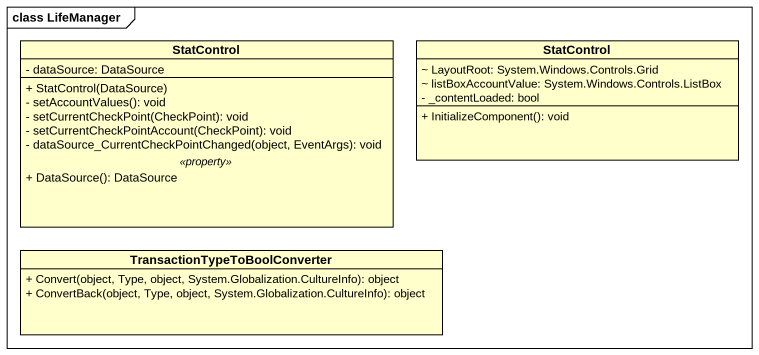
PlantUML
@startuml
mainframe class LifeManager
hide circle
hide empty members
skinparam classAttributeIconSize 0
class StatControl {
  - dataSource: DataSource
  --
  + StatControl(DataSource)
  - setAccountValues(): void
  - setCurrentCheckPoint(CheckPoint): void
  - setCurrentCheckPointAccount(CheckPoint): void
  - dataSource_CurrentCheckPointChanged(object, EventArgs): void
  .. <<property>> ..
  + DataSource(): DataSource
}
class "StatControl" as StatControl_2 {
  ~ LayoutRoot: System.Windows.Controls.Grid
  ~ listBoxAccountValue: System.Windows.Controls.ListBox
  - _contentLoaded: bool
  + InitializeComponent(): void
}
class "TransactionTypeToBoolConverter" as TransactionTypeToBoolConvert {
  + Convert(object, Type, object, System.Globalization.CultureInfo): object
  + ConvertBack(object, Type, object, System.Globalization.CultureInfo): object
}
@enduml
